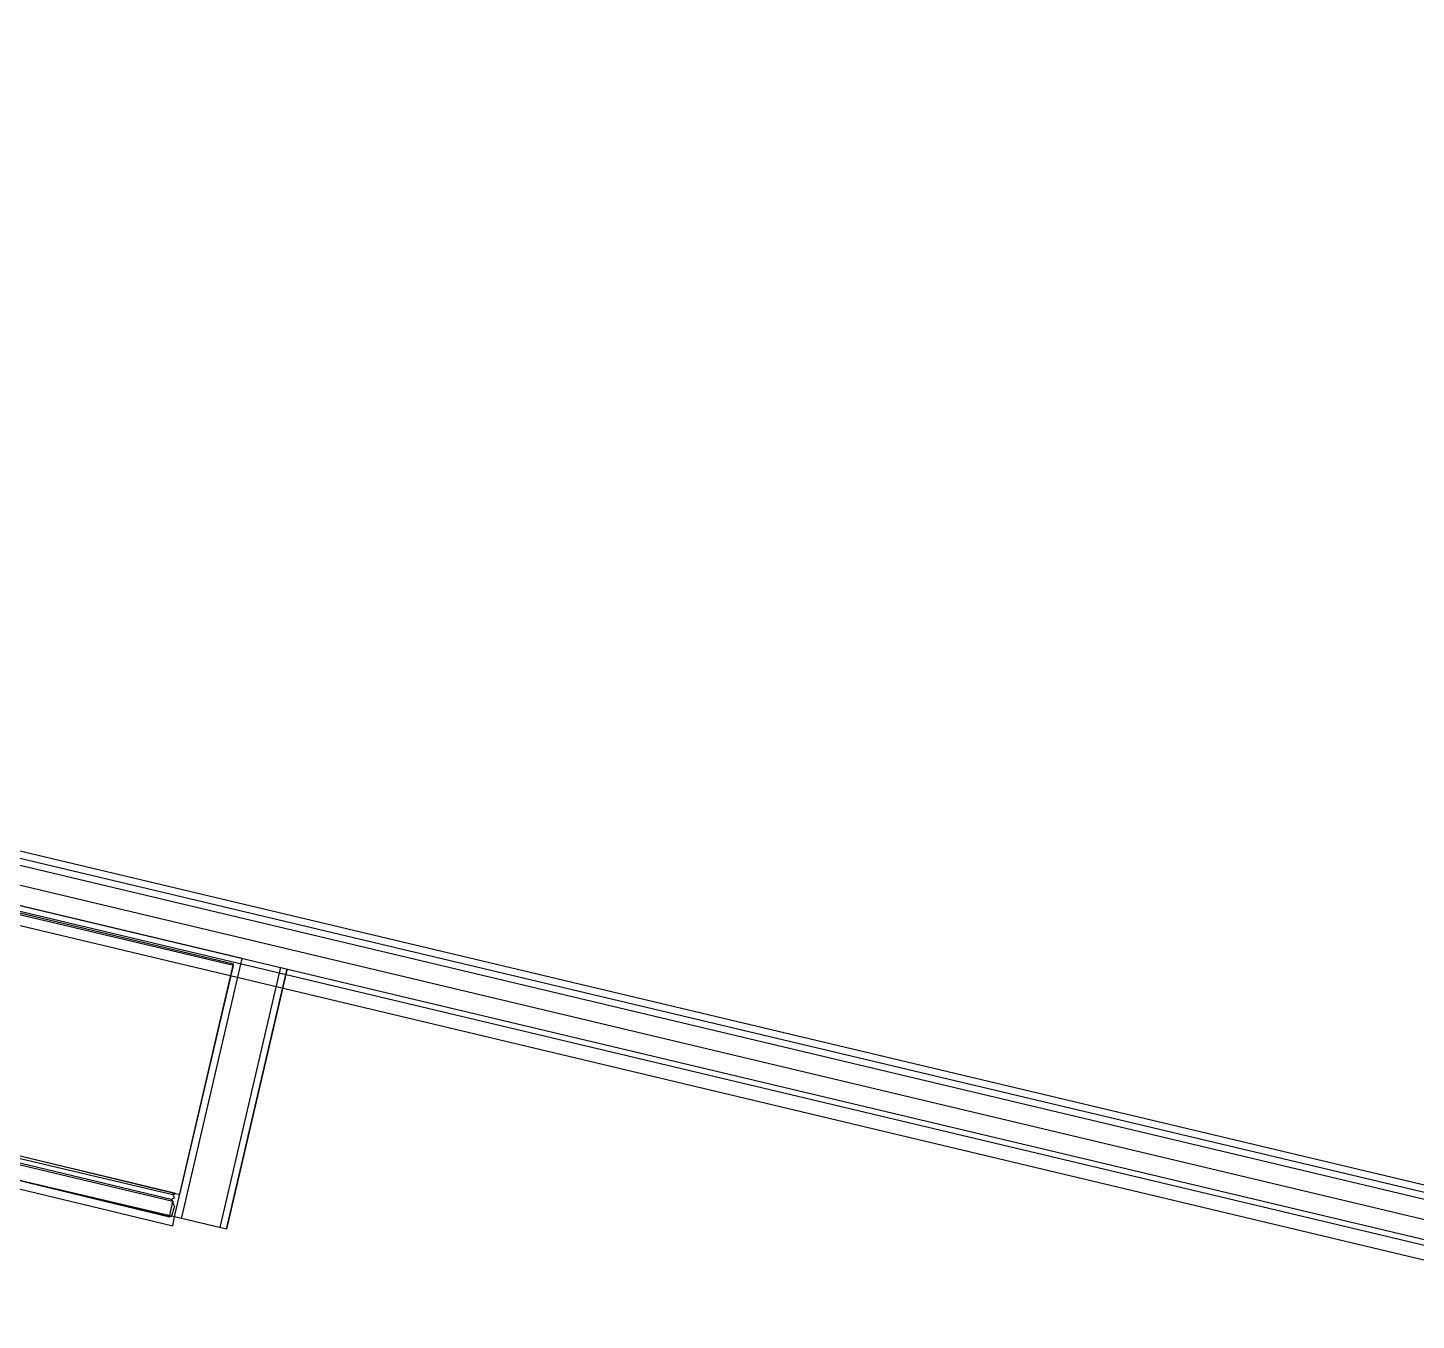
# Model space of a CAD drawing. Header units: feet. Extents: x -84 to 198, y -22 to 181.
# Drawn here: x 33.04 to 43.72, y 46.62 to 56.56 of the extents above; entities that cross this region are included whole.
import ezdxf

# ---------------------------------------------------------------- set-up
doc = ezdxf.new("R2010")
doc.units = ezdxf.units.FT
for name, color, linetype in [('A-AREA-COMUN', 252, 'CONTINUOUS'), ('A-AREA-UNIDAD', 30, 'CONTINUOUS'), ('A-LINEA', 7, 'CONTINUOUS')]:
    doc.layers.add(name, color=color, linetype=linetype)

msp = doc.modelspace()

# ---------------------------------------------------------------- linework, layer by layer
at = {"layer": 'A-AREA-COMUN'}
msp.add_lwpolyline([(16.8, 76.3733), (15.488, 73.3333), (15.328, 73.28), (14.24, 69.6889), (13.728, 65.8489), (13.472, 61.76), (13.872, 55.2889), (14.432, 55.2889), (14.752, 55.0933), (14.88, 53.9733), (17.568, 53.3333), (18.64, 53.3689), (26.4, 51.52), (26.56, 50.5244), (27.36, 50.5244), (27.76, 50.2933), (27.92, 50.9333), (28.928, 50.9333), (58.208, 43.9644)], dxfattribs=at)
at = {"layer": 'A-AREA-UNIDAD'}
msp.add_lwpolyline([(58.08, 43.68), (28.96, 50.6133), (28.64, 49.8844), (26.592, 49.8133), (26.432, 50.1689), (25.68, 50.24), (25.76, 51.36), (17.888, 53.2444), (16.8, 53.2444), (14.528, 53.6889), (14.272, 54.8089), (13.952, 54.7733), (13.92, 54.08), (12.72, 54.08), (12.288, 54.6489), (11.392, 55.2)], dxfattribs=at)
at = {"layer": 'A-LINEA'}
for p, q in [((58.3333, 44.2044), (17.8933, 53.8178)), ((58.32, 44.1511), (17.88, 53.7644)), ((58.3067, 44.0978), (17.88, 53.7111)), ((58.24, 43.8044), (17.8, 53.4178)), ((58.2267, 43.7644), (17.7867, 53.3778)), ((20.0267, 52.8444), (34.6267, 49.3644)), ((34.1733, 47.4178), (34.6267, 49.3644)), ((34.2267, 47.4044), (34.6933, 49.4044)), ((34.9867, 49.3378), (34.52, 47.3378)), ((34.1467, 47.5511), (31.8133, 48.1111)), ((34.1467, 47.5511), (31.8133, 48.1111)), ((31.8267, 48.1378), (34.16, 47.5911)), ((31.8267, 48.1378), (34.16, 47.5911)), ((34.5733, 47.3244), (34.1733, 47.4178))]:
    msp.add_line(p, q, dxfattribs=at)
for points in [[(34.6933, 49.4044), (19.9867, 52.8978), (19.2, 49.5644)], [(31.7867, 48.1778), (34.2133, 47.5911), (34.6267, 49.3511), (32.2, 49.9244), (31.7867, 48.1778)], [(35.04, 49.3244), (34.5733, 47.3244), (35.04, 49.3244)], [(31.76, 47.9911), (31.7733, 48.0711), (31.8, 48.0844), (31.8, 48.0978), (31.8133, 48.1111), (31.8133, 48.1244), (31.8267, 48.1378), (31.8267, 48.1511), (31.8267, 48.1644), (34.1733, 47.6044), (34.1733, 47.5911), (34.16, 47.5911), (34.1733, 47.5644), (34.1467, 47.5511), (34.16, 47.5378), (34.16, 47.5244), (34.1733, 47.4978), (34.1467, 47.4178), (31.76, 47.9911)], [(31.76, 47.9911), (31.7733, 48.0711), (31.8, 48.0844), (31.8, 48.0978), (31.8133, 48.1111), (31.8133, 48.1244), (31.8267, 48.1378), (31.8267, 48.1511), (31.8267, 48.1644), (34.1733, 47.6044), (34.1733, 47.5911), (34.16, 47.5911), (34.1733, 47.5644), (34.1467, 47.5511), (34.16, 47.5378), (34.16, 47.5244), (34.1733, 47.4978), (34.1467, 47.4178), (31.76, 47.9911)], [(34.1333, 47.4178), (34.16, 47.5378), (31.8, 48.0978), (31.7733, 47.9911), (34.1333, 47.4178)], [(34.1333, 47.4178), (34.16, 47.5378), (31.8, 48.0978), (31.7733, 47.9911), (34.1333, 47.4178)], [(34.16, 47.3511), (34.1733, 47.4178), (31.7333, 47.9911), (31.72, 47.9378), (34.16, 47.3511)], [(34.16, 47.3511), (34.1733, 47.4178), (31.7333, 47.9911), (31.72, 47.9378), (34.16, 47.3511)]]:
    msp.add_lwpolyline(points, dxfattribs=at)

doc.saveas('drawing.dxf')
